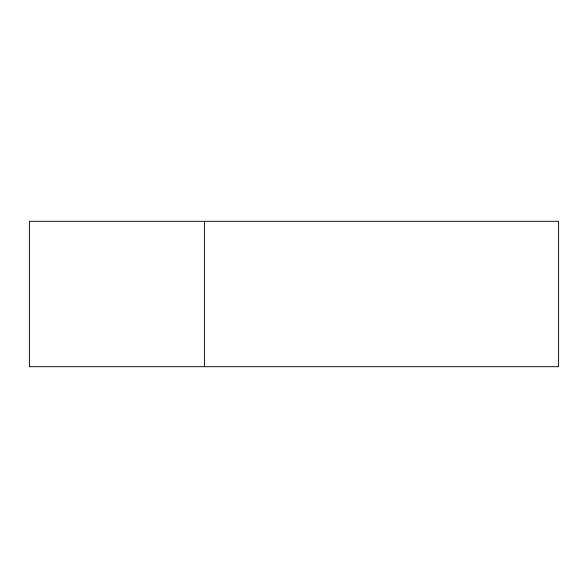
<?xml version="1.0" encoding="UTF-8"?>
<svg xmlns="http://www.w3.org/2000/svg" width="588" height="588" viewBox="0 0 588 588"><rect width="100%" height="100%" fill="white"/><g stroke="black" fill="none" stroke-linecap="round" stroke-linejoin="round"><path stroke-width="0.88" d="M204.418 221.309L204.418 366.691M558.6 221.309L29.4 221.309L29.4 366.691L558.6 366.691L558.6 221.309"/></g></svg>
